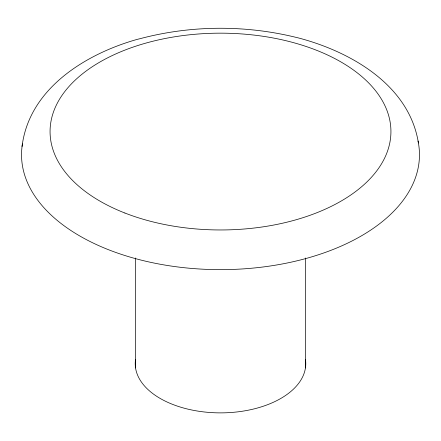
<?xml version="1.0" encoding="UTF-8"?>
<svg xmlns="http://www.w3.org/2000/svg" width="441" height="441" viewBox="0 0 441 441"><rect width="100%" height="100%" fill="white"/><g stroke="black" fill="none" stroke-linecap="round" stroke-linejoin="round"><path stroke-width="0.66" d="M22.05 146.517C29.095 88.503 85.857 53.83 137.305 39.348L139.885 38.731C190.76 25.203 244.865 24.834 295.983 37.353L298.397 37.926C350.446 51.586 409.204 84.848 418.421 143.005M305.448 258.002L305.448 367.932M135.552 258.002L135.552 367.932M418.046 141.087A198.963 114.869 0 0 1 222.914 269.633A198.963 114.869 0 0 1 22.436 143.86M305.448 359.349A85.273 49.232 0 0 1 220.5 412.875A85.273 49.232 0 0 1 135.552 359.349M124.897 213.025A170.43 98.398 0 0 0 390.489 138.634A170.43 98.398 0 0 0 146.114 43.031A170.43 98.398 0 0 0 124.897 213.025"/></g></svg>
